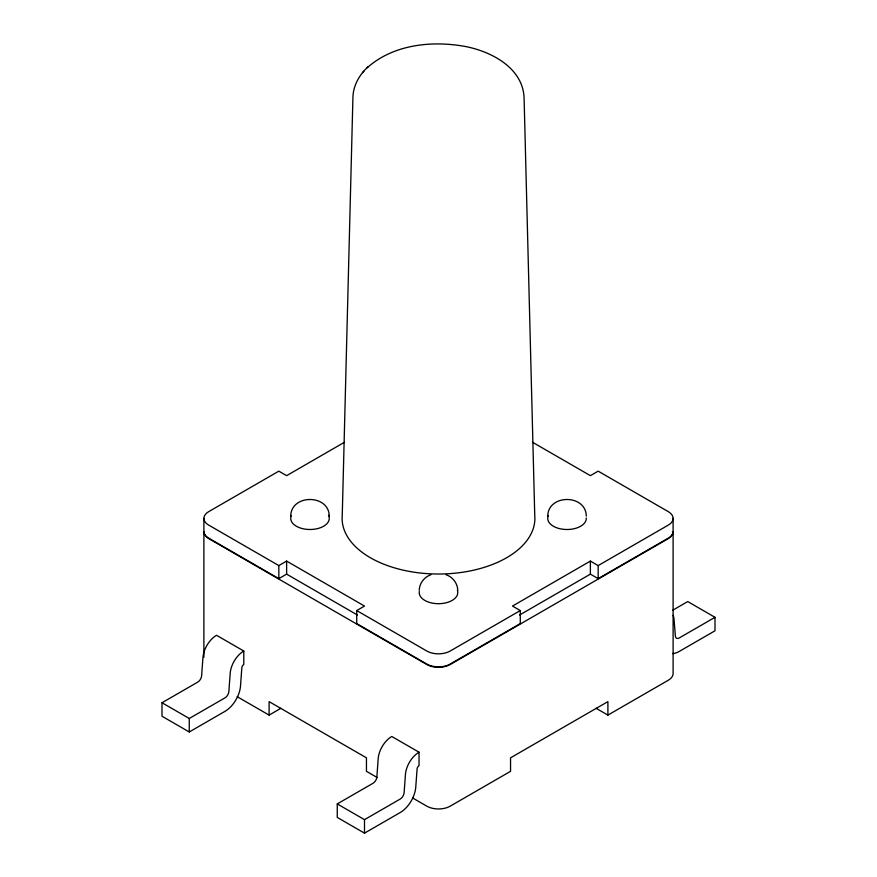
<?xml version="1.0" encoding="UTF-8"?>
<svg xmlns="http://www.w3.org/2000/svg" width="877" height="877" viewBox="0 0 877 877"><rect width="100%" height="100%" fill="white"/><g stroke="black" fill="none" stroke-linecap="round" stroke-linejoin="round"><path stroke-width="1.32" d="M290.715 516.125C290.978 493.959 328.996 493.959 329.259 516.125M419.228 590.32C419.436 583.304 424.249 576.978 430.881 574.753M547.741 516.125C548.015 493.959 586.022 493.959 586.285 516.125M368.329 66.542C359.493 74.479 353.08 85.65 352.916 97.731L342.249 515.457A96.382 55.646 0 0 0 438.5 574.018A96.382 55.646 0 0 0 534.751 515.457L524.084 97.731C522.813 67.814 491.273 51.469 465.248 46.47C431.835 40.386 393.291 44.398 367.112 67.825M362.53 72.605L363.834 71.245M344.442 442.271L286.626 475.652L278.831 471.157L208.737 511.631A16.52 9.537 0 0 0 208.737 525.115L278.831 565.588L286.626 561.094L364.503 606.062L356.72 610.556L356.72 623.602L426.814 664.064A16.52 9.537 0 0 0 450.186 664.064L520.28 623.602L520.28 610.556L512.497 606.062L590.374 561.094L598.169 565.588L668.263 525.115A16.52 9.537 0 0 0 668.263 511.631L598.169 471.157L590.374 475.652L532.558 442.271M203.892 518.373L203.892 531.418A16.52 9.537 0 0 0 208.737 538.16L278.831 578.634L286.626 574.139L357.421 615.018M162.004 702.74L197.742 682.109A5.503 3.179 -60 0 0 201.622 675.761L202.949 657.498A19.272 11.127 -60 0 1 216.52 635.288L243.784 651.03L243.784 664.525A2.752 1.59 -60 0 0 241.844 667.693L240.517 685.957A22.035 12.716 -60 0 1 224.994 711.346L189.257 731.977L162.004 716.235L162.004 702.74L189.257 718.482L224.994 697.851A5.503 3.179 -60 0 0 228.875 691.504L230.202 673.24A19.272 11.127 -60 0 1 243.784 651.03M237.141 696.656L269.096 715.106L280.903 708.287M520.28 610.556L450.186 651.03A16.52 9.537 0 0 1 426.814 651.03L356.72 610.556M519.579 615.018L590.374 574.139L598.169 578.634L668.263 538.16A16.52 9.537 0 0 0 673.108 531.418L673.108 518.373M337.25 803.924L372.988 783.293A5.503 3.179 -60 0 0 376.869 776.945L378.184 758.671A19.272 11.127 -60 0 1 391.767 736.472L419.031 752.203L419.031 765.698A2.752 1.59 -60 0 0 417.09 768.866L415.764 787.14A22.035 12.716 -60 0 1 400.241 812.519L364.503 833.15L337.25 817.408L337.25 803.924L364.503 819.655L400.241 799.024A5.503 3.179 -60 0 0 404.122 792.687L405.448 774.413A19.272 11.127 -60 0 1 419.031 752.203M672.747 610.217L687.743 601.567L714.996 617.309L714.996 630.793L679.258 651.425A22.035 12.716 -60 0 1 672.56 653.551M714.996 617.309L679.258 637.941A5.503 3.179 -60 0 1 675.378 636.077L674.051 619.337A19.272 11.127 -60 0 0 673.119 615.358M596.097 708.287L607.904 715.106L668.263 680.256A16.52 9.537 0 0 0 673.108 673.514L673.108 531.868A16.52 9.537 0 0 1 668.263 538.61L450.186 664.514A16.52 9.537 0 0 1 426.814 664.514L208.737 538.61A16.52 9.537 0 0 1 203.892 531.868L203.892 657.169M446.119 574.753C452.751 576.978 457.564 583.304 457.772 590.32M377.11 777.471L366.454 771.322L366.454 757.827L269.096 701.622L269.096 715.106M412.618 797.971L426.814 806.171A16.52 9.537 0 0 0 450.186 806.171L510.546 771.322L510.546 757.827L607.904 701.622L607.904 715.106M598.169 565.588L598.169 578.634M590.374 561.094L590.374 574.139M364.503 819.655L364.503 833.15M286.626 561.094L286.626 574.139M278.831 565.588L278.831 578.634M189.257 718.482L189.257 731.977M457.399 590.374A19.272 11.127 0 0 1 439.509 603.683A19.272 11.127 0 0 1 419.305 591.526M586.285 518.022A19.272 11.127 0 0 1 564.799 529.434A19.272 11.127 0 0 1 548.399 515.49M328.502 515.27A19.272 11.127 0 0 1 310.184 529.5A19.272 11.127 0 0 1 291.372 515.49"/></g></svg>
